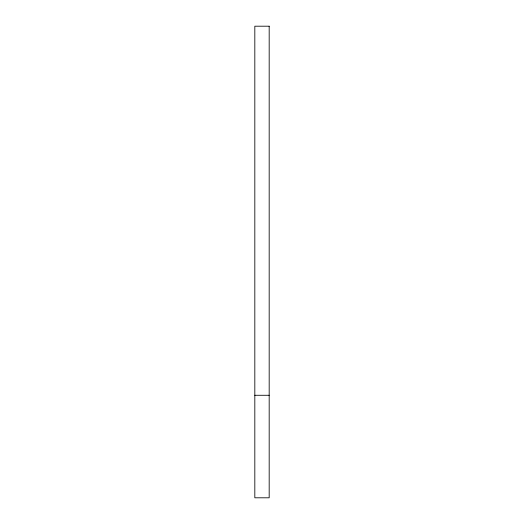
<?xml version="1.0" encoding="UTF-8"?>
<svg xmlns="http://www.w3.org/2000/svg" width="524" height="524" viewBox="0 0 524 524"><rect width="100%" height="100%" fill="white"/><g stroke="black" fill="none" stroke-linecap="round" stroke-linejoin="round"><path stroke-width="0.79" d="M254.821 395.279L269.179 395.279M269.179 26.2L254.821 26.2L254.821 497.8L269.179 497.8L269.179 26.2"/></g></svg>
